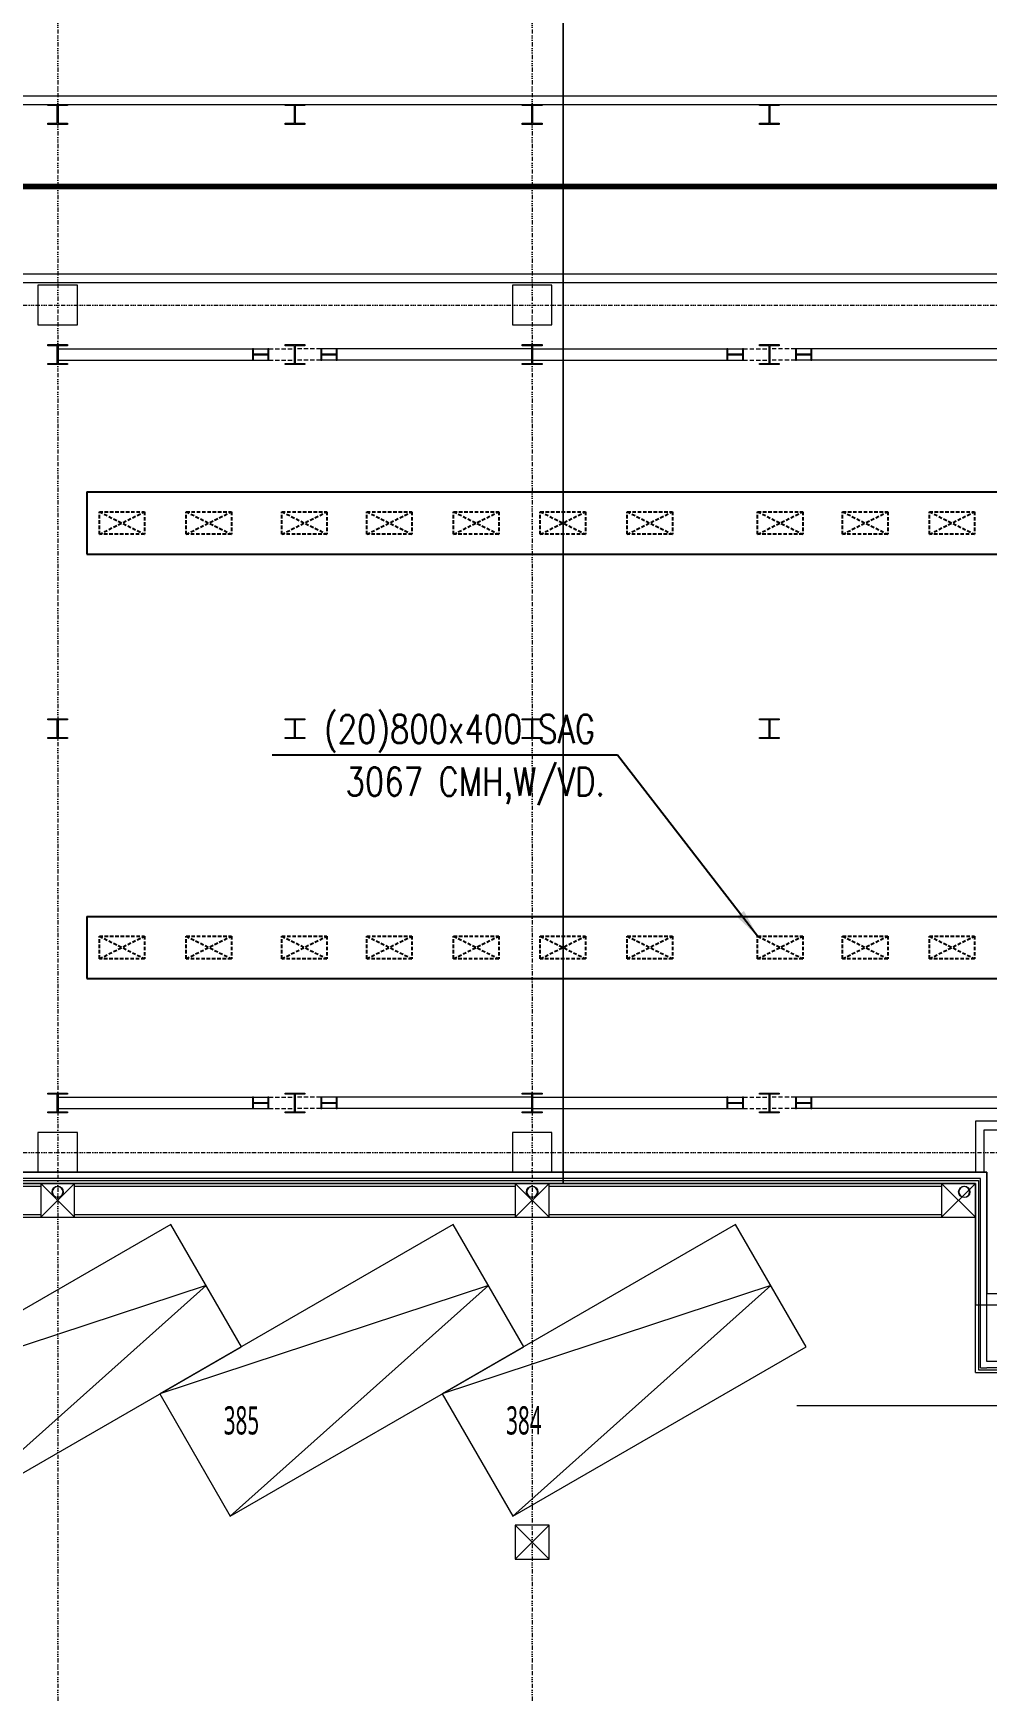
# Model space of a CAD drawing. Extents: x -76427 to 292734, y -42117 to 131250.
# Drawn here: x 109966 to 126850, y -9534 to 19815 of the extents above; entities that cross this region are included whole.
import ezdxf
from ezdxf.enums import TextEntityAlignment as Align

# ---------------------------------------------------------------- set-up
doc = ezdxf.new("R2010")
doc.units = 0
doc.header["$LTSCALE"] = 250
for name, pattern in [('H12PL1$0$JJP_三點線', [0.9, 0.3, -0.15, 0, -0.15, 0, -0.15, 0, -0.15]), ('H12PL1$0$JJP_虛線(退縮線、投影線、地下室範圍、非屬本工程、圖面分區)', [0.45, 0.3, -0.15]), ('XFM2D05-200k$0$HIDDEN', [0.375, 0.25, -0.125])]:
    doc.linetypes.add(name, pattern=pattern)
for name, color, linetype in [('H12PL1$0$A-OBJE-MEP', 252, 'Continuous'), ('H12PL1$0$A-WALL-EX', 252, 'Continuous'), ('H12PL1$0$A-WALL-IN.200K', 252, 'Continuous'), ('H12PL1$0$L10_14_DRAN', 252, 'Continuous'), ('H12PL1$0$L10_14_KABE1', 252, 'Continuous'), ('H12PL1$0$L10_14_PKG', 252, 'Continuous'), ('H12PL1$0$L10_14_PKG-NN', 252, 'Continuous'), ('H12PL1$0$L10_14_SITE', 252, 'Continuous'), ('H12PL1$0$L10_14_SUGATA3', 252, 'Continuous'), ('H12PL1$0$S-BEAM-SHOW.200K', 252, 'Continuous'), ('H12PL1$0$S-COL', 252, 'Continuous'), ('H12PL1$0$S-COL.200K', 252, 'Continuous'), ('H12PL1$0$S-FNDN', 252, 'Continuous'), ('H12PL1$0$S-GRID', 252, 'Continuous'), ('H12PL1$0$S-SLAB-SHOW.200K', 252, 'Continuous'), ('XFM2D05-200k$0$M-DUCT-DIFFUSER', 2, 'Continuous'), ('XFM2D05-200k$0$M-DUCT-TEXT', 4, 'Continuous'), ('XFM2D05-200k$0$M-HVAC-DUCT', 100, 'Continuous'), ('XFM2D05-200k$0$M-MAU-DUCT', 150, 'Continuous'), ('XFM2D05-200k$0$M-PIPE-TEXT-ARROR', 91, 'Continuous')]:
    doc.layers.add(name, color=color, linetype=linetype)
doc.styles.add('H12PL1$0$Standard', font='', dxfattribs={"width": 0.8})
doc.styles.add('XFM2D05-200k$0$AA-TXT', font='simplex.shx', dxfattribs={"bigfont": 'china.shx'})
doc.styles.get('H12PL1$0$Standard').set_extended_font_data('Microsoft JhengHei')
doc.dimstyles.new('XFM2D05-200k$0$adim-200', dxfattribs={"dimscale": 200, "dimtxt": 0.3, "dimasz": 2.5, "dimexe": 0.1, "dimexo": 0.5, "dimgap": 0.15, "dimtad": 0, "dimdec": 4, "dimzin": 3, "dimdsep": 46, "dimtxsty": 'XFM2D05-200k$0$AA-TXT', "dimcen": 2.5, "dimclrd": 256, "dimclre": 256, "dimclrt": 256, "dimadec": 0, "dimazin": 0, "dimtfac": 1, "dimtdec": 4, "dimtmove": 0, "dimatfit": 3, "dimfxl": 1, "dimtolj": 1, "dimtzin": 0, "dimarcsym": 0})

# ---------------------------------------------------------------- blocks, each defined once
blk = doc.blocks.new('H12PL1')
at = {"layer": 'H12PL1$0$A-OBJE-MEP', "lineweight": 0, "flags": 128}
for points in [[(110495, -700, 1), (110305, -700, 1)], [(118895, -700, 1), (118705, -700, 1)], [(126545, -700, 1), (126355, -700, 1)]]:
    blk.add_lwpolyline(points, format="xyb", close=True, dxfattribs=at)
at = {"layer": 'H12PL1$0$A-OBJE-MEP', "lineweight": 0}
for centre in [(110400, -700), (118800, -700), (126450, -700)]:
    blk.add_circle(centre, 100, dxfattribs=at)
at = {"layer": 'H12PL1$0$A-WALL-EX', "lineweight": 0}
for p, q in [((126700, -465), (77050, -465)), ((126735, -465), (126700, -465)), ((126735, -465), (126700, -465)), ((126735, -500), (126735, -465)), ((126735, -3815), (126735, -500)), ((126735, -3815), (126850, -3815)), ((126735, -3815), (126850, -3815)), ((127050, -3815), (126850, -3815))]:
    blk.add_line(p, q, dxfattribs=at)
at = {"layer": 'H12PL1$0$A-WALL-EX', "lineweight": 0, "flags": 128}
for points in [[(126735, -350), (77050, -350)], [(77050, -500), (126700, -500)], [(77050, -500), (126700, -500)], [(77050, -500), (126700, -500)], [(77050, -500), (126700, -500)], [(77050, -500), (126700, -500)], [(77050, -500), (126700, -500)], [(77050, -500), (126700, -500)], [(77050, -500), (126700, -500)], [(126700, -500), (126700, -3850)], [(126850, -350), (126735, -350)], [(126850, -3700), (126850, -350)], [(127050, -3700), (126850, -3700)], [(126700, -3850), (126735, -3850)], [(126735, -3850), (127165, -3850)]]:
    blk.add_lwpolyline(points, dxfattribs=at)
at = {"layer": 'H12PL1$0$A-WALL-IN.200K', "lineweight": 0, "flags": 128}
for points in [[(243150, 18700), (39500, 18700)], [(106375, 18550), (110225, 18550)], [(110575, 18550), (114425, 18550)], [(114775, 18550), (118625, 18550)], [(118975, 18550), (122825, 18550)], [(123175, 18550), (127025, 18550)], [(167450, 15550), (42650, 15550)], [(102550, 15400), (167450, 15400)], [(126650, 550), (126650, 400)], [(151750, 550), (126650, 550)], [(126650, 400), (126650, -350)], [(126800, -350), (126800, 400)], [(126800, 400), (151600, 400)], [(126800, -350), (126650, -350)]]:
    blk.add_lwpolyline(points, dxfattribs=at)
at = {"layer": 'H12PL1$0$L10_14_DRAN', "lineweight": 0}
for centre in [(110400, -700), (118800, -700), (126450, -700)]:
    blk.add_circle(centre, 100, dxfattribs=at)
at = {"layer": 'H12PL1$0$L10_14_KABE1', "lineweight": 0}
for p, q in [((126650, -550), (77100, -550)), ((126650, -3900), (126650, -550)), ((126650, -3900), (127250, -3900))]:
    blk.add_line(p, q, dxfattribs=at)
at = {"layer": 'H12PL1$0$L10_14_PKG', "lineweight": 0, "flags": 128}
for points in [[(108456.49, -6441.61), (113652.64, -3441.61), (112402.64, -1276.55), (107206.49, -4276.55)], [(113456.49, -6441.61), (118652.64, -3441.61), (117402.64, -1276.55), (112206.49, -4276.55)], [(118456.49, -6441.61), (123652.64, -3441.61), (122402.64, -1276.55), (117206.49, -4276.55)]]:
    blk.add_lwpolyline(points, close=True, dxfattribs=at)
for points in [[(108456.49, -6441.61), (113027.64, -2359.08), (107206.49, -4276.55)], [(113456.49, -6441.61), (118027.64, -2359.08), (112206.49, -4276.55)], [(118456.49, -6441.61), (123027.64, -2359.08), (117206.49, -4276.55)]]:
    blk.add_lwpolyline(points, dxfattribs=at)
at = {"layer": 'H12PL1$0$L10_14_SITE', "lineweight": 0}
blk.add_line((152524.63, -4485), (123488.96, -4485), dxfattribs=at)
at = {"layer": 'H12PL1$0$L10_14_SUGATA3', "lineweight": 0}
for p, q in [((110100, -1150), (110700, -550)), ((110100, -550), (110700, -1150)), ((118500, -1150), (119100, -550)), ((118500, -550), (119100, -1150)), ((126050, -1150), (126650, -550)), ((126050, -550), (126650, -1150)), ((102300, -600), (110100, -600)), ((110700, -600), (118500, -600)), ((119100, -600), (126050, -600)), ((77700, -1150), (126050, -1150)), ((102300, -1100), (110100, -1100)), ((110700, -1100), (118500, -1100)), ((119100, -1100), (126050, -1100)), ((118500, -6600), (119100, -7200)), ((118500, -7200), (119100, -6600))]:
    blk.add_line(p, q, dxfattribs=at)
at = {"layer": 'H12PL1$0$L10_14_SUGATA3', "lineweight": 0, "flags": 128}
for points in [[(110100, -1150), (110700, -1150), (110700, -550), (110100, -550)], [(118500, -1150), (119100, -1150), (119100, -550), (118500, -550)], [(126050, -1150), (126650, -1150), (126650, -550), (126050, -550)], [(118500, -7200), (119100, -7200), (119100, -6600), (118500, -6600)]]:
    blk.add_lwpolyline(points, close=True, dxfattribs=at)
at = {"layer": 'H12PL1$0$S-BEAM-SHOW.200K', "lineweight": 0}
for p, q in [((110400, 14225), (114140.01, 14225)), ((110400, 14025), (110400, 14225)), ((113866.83, 14225), (113849.39, 14225)), ((113849.39, 14225), (113849.39, 14025)), ((113866.83, 14135), (113866.83, 14225)), ((113869.38, 14130.76), (113866.83, 14135)), ((113866.83, 14115), (113869.38, 14119.24)), ((113866.83, 14025), (113866.83, 14115)), ((113875.55, 14129), (113869.38, 14130.76)), ((113869.38, 14119.24), (113875.55, 14121)), ((114113.85, 14129), (113875.55, 14129)), ((113875.55, 14121), (114113.85, 14121)), ((114120.02, 14130.76), (114113.85, 14129)), ((114113.85, 14121), (114120.02, 14119.24)), ((114122.57, 14135), (114120.02, 14130.76)), ((114120.02, 14119.24), (114122.57, 14115)), ((114140.01, 14225), (114122.57, 14225)), ((114122.57, 14225), (114122.57, 14135)), ((114122.57, 14115), (114122.57, 14025)), ((114140.01, 14025), (114140.01, 14225)), ((118800, 14225), (115059.99, 14225)), ((115077.43, 14225), (115059.99, 14225)), ((115059.99, 14225), (115059.99, 14025)), ((115077.43, 14135), (115077.43, 14225)), ((115079.98, 14130.76), (115077.43, 14135)), ((115077.43, 14115), (115079.98, 14119.24)), ((115077.43, 14025), (115077.43, 14115)), ((115086.15, 14129), (115079.98, 14130.76)), ((115079.98, 14119.24), (115086.15, 14121)), ((115324.45, 14129), (115086.15, 14129)), ((115086.15, 14121), (115324.45, 14121)), ((115330.62, 14130.76), (115324.45, 14129)), ((115324.45, 14121), (115330.62, 14119.24)), ((115333.17, 14135), (115330.62, 14130.76)), ((115330.62, 14119.24), (115333.17, 14115)), ((115350.61, 14225), (115333.17, 14225)), ((115333.17, 14225), (115333.17, 14135)), ((115333.17, 14115), (115333.17, 14025)), ((115350.61, 14025), (115350.61, 14225)), ((118800, 14225), (122540.01, 14225)), ((122266.83, 14225), (122249.39, 14225)), ((122249.39, 14225), (122249.39, 14025)), ((122266.83, 14135), (122266.83, 14225)), ((122269.38, 14130.76), (122266.83, 14135)), ((122266.83, 14115), (122269.38, 14119.24)), ((122266.83, 14025), (122266.83, 14115)), ((122275.55, 14129), (122269.38, 14130.76)), ((122269.38, 14119.24), (122275.55, 14121)), ((122513.85, 14129), (122275.55, 14129)), ((122275.55, 14121), (122513.85, 14121)), ((122520.02, 14130.76), (122513.85, 14129)), ((122513.85, 14121), (122520.02, 14119.24)), ((122522.57, 14135), (122520.02, 14130.76)), ((122520.02, 14119.24), (122522.57, 14115)), ((122540.01, 14225), (122522.57, 14225)), ((122522.57, 14225), (122522.57, 14135)), ((122522.57, 14115), (122522.57, 14025)), ((122540.01, 14025), (122540.01, 14225)), ((127200, 14225), (123459.99, 14225)), ((123477.43, 14225), (123459.99, 14225)), ((123459.99, 14225), (123459.99, 14025)), ((123477.43, 14135), (123477.43, 14225)), ((123479.98, 14130.76), (123477.43, 14135)), ((123477.43, 14115), (123479.98, 14119.24)), ((123477.43, 14025), (123477.43, 14115)), ((123486.15, 14129), (123479.98, 14130.76)), ((123479.98, 14119.24), (123486.15, 14121)), ((123724.45, 14129), (123486.15, 14129)), ((123486.15, 14121), (123724.45, 14121)), ((123730.62, 14130.76), (123724.45, 14129)), ((123724.45, 14121), (123730.62, 14119.24)), ((123733.17, 14135), (123730.62, 14130.76)), ((123730.62, 14119.24), (123733.17, 14115)), ((123750.61, 14225), (123733.17, 14225)), ((123733.17, 14225), (123733.17, 14135)), ((123733.17, 14115), (123733.17, 14025)), ((123750.61, 14025), (123750.61, 14225)), ((110400, 14025), (114140.01, 14025)), ((113849.39, 14025), (113866.83, 14025)), ((114122.57, 14025), (114140.01, 14025)), ((118800, 14025), (115059.99, 14025)), ((115059.99, 14025), (115077.43, 14025)), ((115333.17, 14025), (115350.61, 14025)), ((118800, 14025), (122540.01, 14025)), ((122249.39, 14025), (122266.83, 14025)), ((122522.57, 14025), (122540.01, 14025)), ((127200, 14025), (123459.99, 14025)), ((123459.99, 14025), (123477.43, 14025)), ((123733.17, 14025), (123750.61, 14025)), ((110400, 975), (114140.01, 975)), ((110400, 775), (110400, 975)), ((113866.83, 975), (113849.39, 975)), ((113849.39, 975), (113849.39, 775)), ((113866.83, 885), (113866.83, 975)), ((113869.38, 880.76), (113866.83, 885)), ((113875.55, 879), (113869.38, 880.76)), ((114120.02, 880.76), (114113.85, 879)), ((114122.57, 885), (114120.02, 880.76)), ((114140.01, 975), (114122.57, 975)), ((114122.57, 975), (114122.57, 885)), ((114140.01, 775), (114140.01, 975)), ((118800, 975), (115059.99, 975)), ((115077.43, 975), (115059.99, 975)), ((115059.99, 975), (115059.99, 775)), ((115077.43, 885), (115077.43, 975)), ((115079.98, 880.76), (115077.43, 885)), ((115086.15, 879), (115079.98, 880.76)), ((115330.62, 880.76), (115324.45, 879)), ((115333.17, 885), (115330.62, 880.76)), ((115350.61, 975), (115333.17, 975)), ((115333.17, 975), (115333.17, 885)), ((115350.61, 775), (115350.61, 975)), ((118800, 975), (122540.01, 975)), ((122266.83, 975), (122249.39, 975)), ((122249.39, 975), (122249.39, 775)), ((122266.83, 885), (122266.83, 975)), ((122269.38, 880.76), (122266.83, 885)), ((122275.55, 879), (122269.38, 880.76)), ((122520.02, 880.76), (122513.85, 879)), ((122522.57, 885), (122520.02, 880.76)), ((122540.01, 975), (122522.57, 975)), ((122522.57, 975), (122522.57, 885)), ((122540.01, 775), (122540.01, 975)), ((127200, 975), (123459.99, 975)), ((123477.43, 975), (123459.99, 975)), ((123459.99, 975), (123459.99, 775)), ((123477.43, 885), (123477.43, 975)), ((123479.98, 880.76), (123477.43, 885)), ((123486.15, 879), (123479.98, 880.76)), ((123730.62, 880.76), (123724.45, 879)), ((123733.17, 885), (123730.62, 880.76)), ((123750.61, 975), (123733.17, 975)), ((123733.17, 975), (123733.17, 885)), ((123750.61, 775), (123750.61, 975)), ((110400, 775), (114140.01, 775)), ((113849.39, 775), (113866.83, 775)), ((113866.83, 865), (113869.38, 869.24)), ((113866.83, 775), (113866.83, 865)), ((113869.38, 869.24), (113875.55, 871)), ((114113.85, 879), (113875.55, 879)), ((113875.55, 871), (114113.85, 871)), ((114113.85, 871), (114120.02, 869.24)), ((114120.02, 869.24), (114122.57, 865)), ((114122.57, 865), (114122.57, 775)), ((114122.57, 775), (114140.01, 775)), ((118800, 775), (115059.99, 775)), ((115059.99, 775), (115077.43, 775)), ((115077.43, 865), (115079.98, 869.24)), ((115077.43, 775), (115077.43, 865)), ((115079.98, 869.24), (115086.15, 871)), ((115324.45, 879), (115086.15, 879)), ((115086.15, 871), (115324.45, 871)), ((115324.45, 871), (115330.62, 869.24)), ((115330.62, 869.24), (115333.17, 865)), ((115333.17, 865), (115333.17, 775)), ((115333.17, 775), (115350.61, 775)), ((118800, 775), (122540.01, 775)), ((122249.39, 775), (122266.83, 775)), ((122266.83, 865), (122269.38, 869.24)), ((122266.83, 775), (122266.83, 865)), ((122269.38, 869.24), (122275.55, 871)), ((122513.85, 879), (122275.55, 879)), ((122275.55, 871), (122513.85, 871)), ((122513.85, 871), (122520.02, 869.24)), ((122520.02, 869.24), (122522.57, 865)), ((122522.57, 865), (122522.57, 775)), ((122522.57, 775), (122540.01, 775)), ((127200, 775), (123459.99, 775)), ((123459.99, 775), (123477.43, 775)), ((123477.43, 865), (123479.98, 869.24)), ((123477.43, 775), (123477.43, 865)), ((123479.98, 869.24), (123486.15, 871)), ((123724.45, 879), (123486.15, 879)), ((123486.15, 871), (123724.45, 871)), ((123724.45, 871), (123730.62, 869.24)), ((123730.62, 869.24), (123733.17, 865)), ((123733.17, 865), (123733.17, 775)), ((123733.17, 775), (123750.61, 775))]:
    blk.add_line(p, q, dxfattribs=at)
at = {"layer": 'H12PL1$0$S-BEAM-SHOW.200K', "linetype": 'H12PL1$0$JJP_虛線(退縮線、投影線、地下室範圍、非屬本工程、圖面分區)', "lineweight": 0}
for p, q in [((114140.01, 14225), (114600, 14225)), ((115059.99, 14225), (114600, 14225)), ((122540.01, 14225), (123000, 14225)), ((123459.99, 14225), (123000, 14225)), ((114140.01, 14025), (114600, 14025)), ((115059.99, 14025), (114600, 14025)), ((122540.01, 14025), (123000, 14025)), ((123459.99, 14025), (123000, 14025)), ((114140.01, 975), (114600, 975)), ((115059.99, 975), (114600, 975)), ((122540.01, 975), (123000, 975)), ((123459.99, 975), (123000, 975)), ((114140.01, 775), (114600, 775)), ((115059.99, 775), (114600, 775)), ((122540.01, 775), (123000, 775)), ((123459.99, 775), (123000, 775))]:
    blk.add_line(p, q, dxfattribs=at)
at = {"layer": 'H12PL1$0$S-COL', "lineweight": 0, "flags": 128}
for points in [[(110050, 14650), (110750, 14650), (110750, 15350), (110050, 15350)], [(118450, 14650), (119150, 14650), (119150, 15350), (118450, 15350)]]:
    blk.add_lwpolyline(points, close=True, dxfattribs=at)
for points in [[(110750, -350), (110750, 350), (110050, 350), (110050, -350)], [(119150, -350), (119150, 350), (118450, 350), (118450, -350)]]:
    blk.add_lwpolyline(points, dxfattribs=at)
at = {"layer": 'H12PL1$0$S-COL.200K', "lineweight": 0, "flags": 128}
for points in [[(110575, 18550), (110575, 18531), (110413, 18531, 0.41421356), (110406, 18524), (110406, 18226, 0.41421356), (110413, 18219), (110575, 18219), (110575, 18200), (110225, 18200), (110225, 18219), (110387, 18219, 0.41421356), (110394, 18226), (110394, 18524, 0.41421356), (110387, 18531), (110225, 18531), (110225, 18550)], [(114775, 18550), (114775, 18531), (114613, 18531, 0.41421356), (114606, 18524), (114606, 18226, 0.41421356), (114613, 18219), (114775, 18219), (114775, 18200), (114425, 18200), (114425, 18219), (114587, 18219, 0.41421356), (114594, 18226), (114594, 18524, 0.41421356), (114587, 18531), (114425, 18531), (114425, 18550)], [(118975, 18550), (118975, 18531), (118813, 18531, 0.41421356), (118806, 18524), (118806, 18226, 0.41421356), (118813, 18219), (118975, 18219), (118975, 18200), (118625, 18200), (118625, 18219), (118787, 18219, 0.41421356), (118794, 18226), (118794, 18524, 0.41421356), (118787, 18531), (118625, 18531), (118625, 18550)], [(123175, 18550), (123175, 18531), (123013, 18531, 0.41421356), (123006, 18524), (123006, 18226, 0.41421356), (123013, 18219), (123175, 18219), (123175, 18200), (122825, 18200), (122825, 18219), (122987, 18219, 0.41421356), (122994, 18226), (122994, 18524, 0.41421356), (122987, 18531), (122825, 18531), (122825, 18550)], [(110575, 14300), (110575, 14281), (110413, 14281, 0.41421356), (110406, 14274), (110406, 13976, 0.41421356), (110413, 13969), (110575, 13969), (110575, 13950), (110225, 13950), (110225, 13969), (110387, 13969, 0.41421356), (110394, 13976), (110394, 14274, 0.41421356), (110387, 14281), (110225, 14281), (110225, 14300)], [(114775, 14300), (114775, 14281), (114613, 14281, 0.41421356), (114606, 14274), (114606, 13976, 0.41421356), (114613, 13969), (114775, 13969), (114775, 13950), (114425, 13950), (114425, 13969), (114587, 13969, 0.41421356), (114594, 13976), (114594, 14274, 0.41421356), (114587, 14281), (114425, 14281), (114425, 14300)], [(118975, 14300), (118975, 14281), (118813, 14281, 0.41421356), (118806, 14274), (118806, 13976, 0.41421356), (118813, 13969), (118975, 13969), (118975, 13950), (118625, 13950), (118625, 13969), (118787, 13969, 0.41421356), (118794, 13976), (118794, 14274, 0.41421356), (118787, 14281), (118625, 14281), (118625, 14300)], [(123175, 14300), (123175, 14281), (123013, 14281, 0.41421356), (123006, 14274), (123006, 13976, 0.41421356), (123013, 13969), (123175, 13969), (123175, 13950), (122825, 13950), (122825, 13969), (122987, 13969, 0.41421356), (122994, 13976), (122994, 14274, 0.41421356), (122987, 14281), (122825, 14281), (122825, 14300)], [(110575, 7675), (110575, 7656), (110413, 7656, 0.41421356), (110406, 7649), (110406, 7351, 0.41421356), (110413, 7344), (110575, 7344), (110575, 7325), (110225, 7325), (110225, 7344), (110387, 7344, 0.41421356), (110394, 7351), (110394, 7649, 0.41421356), (110387, 7656), (110225, 7656), (110225, 7675)], [(114775, 7675), (114775, 7656), (114613, 7656, 0.41421356), (114606, 7649), (114606, 7351, 0.41421356), (114613, 7344), (114775, 7344), (114775, 7325), (114425, 7325), (114425, 7344), (114587, 7344, 0.41421356), (114594, 7351), (114594, 7649, 0.41421356), (114587, 7656), (114425, 7656), (114425, 7675)], [(118975, 7675), (118975, 7656), (118813, 7656, 0.41421356), (118806, 7649), (118806, 7351, 0.41421356), (118813, 7344), (118975, 7344), (118975, 7325), (118625, 7325), (118625, 7344), (118787, 7344, 0.41421356), (118794, 7351), (118794, 7649, 0.41421356), (118787, 7656), (118625, 7656), (118625, 7675)], [(123175, 7675), (123175, 7656), (123013, 7656, 0.41421356), (123006, 7649), (123006, 7351, 0.41421356), (123013, 7344), (123175, 7344), (123175, 7325), (122825, 7325), (122825, 7344), (122987, 7344, 0.41421356), (122994, 7351), (122994, 7649, 0.41421356), (122987, 7656), (122825, 7656), (122825, 7675)], [(110575, 1050), (110575, 1031), (110413, 1031, 0.41421356), (110406, 1024), (110406, 726, 0.41421356), (110413, 719), (110575, 719), (110575, 700), (110225, 700), (110225, 719), (110387, 719, 0.41421356), (110394, 726), (110394, 1024, 0.41421356), (110387, 1031), (110225, 1031), (110225, 1050)], [(114775, 1050), (114775, 1031), (114613, 1031, 0.41421356), (114606, 1024), (114606, 726, 0.41421356), (114613, 719), (114775, 719), (114775, 700), (114425, 700), (114425, 719), (114587, 719, 0.41421356), (114594, 726), (114594, 1024, 0.41421356), (114587, 1031), (114425, 1031), (114425, 1050)], [(118975, 1050), (118975, 1031), (118813, 1031, 0.41421356), (118806, 1024), (118806, 726, 0.41421356), (118813, 719), (118975, 719), (118975, 700), (118625, 700), (118625, 719), (118787, 719, 0.41421356), (118794, 726), (118794, 1024, 0.41421356), (118787, 1031), (118625, 1031), (118625, 1050)], [(123175, 1050), (123175, 1031), (123013, 1031, 0.41421356), (123006, 1024), (123006, 726, 0.41421356), (123013, 719), (123175, 719), (123175, 700), (122825, 700), (122825, 719), (122987, 719, 0.41421356), (122994, 726), (122994, 1024, 0.41421356), (122987, 1031), (122825, 1031), (122825, 1050)]]:
    blk.add_lwpolyline(points, format="xyb", close=True, dxfattribs=at)
at = {"layer": 'H12PL1$0$S-FNDN', "lineweight": 0, "flags": 128}
for points in [[(119350, 90550), (43500, 90550), (43500, 74700), (93300, 74700), (93300, -550), (119350, -550), (119350, 45300), (110700, 45300), (110700, 50030), (119350, 50030)], [(110700, 45300), (119350, 45300), (119350, -550), (126650, -550), (126650, -2700), (151750, -2700), (151750, -550), (159050, -550), (159050, 45300), (166725, 45300), (166725, 50030), (159050, 50030), (159050, 90550), (119350, 90550), (119350, 50030), (110700, 50030)]]:
    blk.add_lwpolyline(points, close=True, dxfattribs=at)
at = {"layer": 'H12PL1$0$S-GRID', "linetype": 'H12PL1$0$JJP_三點線', "lineweight": 0}
for p, q in [((110400, 128250), (110400, -28000)), ((118800, 128250), (118800, -28000)), ((-29000, 15000), (289600, 15000)), ((-29000, 0), (289600, 0))]:
    blk.add_line(p, q, dxfattribs=at)
at = {"layer": 'H12PL1$0$S-SLAB-SHOW.200K', "lineweight": 0, "flags": 128}
blk.add_lwpolyline([(97475, 18700), (97475, 15550), (93300, 15550), (93300, -350), (126850, -350), (126850, -2500), (151550, -2500), (151550, -350), (167450, -350), (167450, 15550), (164000, 15550), (164000, 18700)], close=True, dxfattribs=at)
at = {"layer": 'H12PL1$0$L10_14_PKG-NN', "linetype": 'Continuous', "lineweight": 0, "char_height": 500, "attachment_point": 4, "style": 'H12PL1$0$Standard'}
for s, insert in [('\\A1;{\\W0.56;385}', (113340.31, -4748.56)), ('\\A1;{\\W0.56;384}', (118340.31, -4748.56))]:
    blk.add_mtext(s, dxfattribs=dict(at, insert=insert))
blk = doc.blocks.new('XFM2D05-200k')
at = {"layer": 'XFM2D05-200k$0$M-DUCT-DIFFUSER', "linetype": 'XFM2D05-200k$0$HIDDEN'}
for p, q in [((111138, 11342), (111938, 10942)), ((111138, 10942), (111938, 11342)), ((112675, 11342), (113475, 10942)), ((112675, 10942), (113475, 11342)), ((114368, 11342), (115168, 10942)), ((114368, 10942), (115168, 11342)), ((115872, 11342), (116672, 10942)), ((115872, 10942), (116672, 11342)), ((117409, 11342), (118209, 10942)), ((117409, 10942), (118209, 11342)), ((118945, 11342), (119745, 10942)), ((118945, 10942), (119745, 11342)), ((120482, 11342), (121282, 10942)), ((120482, 10942), (121282, 11342)), ((122792, 11342), (123592, 10942)), ((122792, 10942), (123592, 11342)), ((124295, 11342), (125095, 10942)), ((124295, 10942), (125095, 11342)), ((125832, 11342), (126632, 10942)), ((125832, 10942), (126632, 11342)), ((111138, 3828), (111938, 3428)), ((111138, 3428), (111938, 3828)), ((112675, 3828), (113475, 3428)), ((112675, 3428), (113475, 3828)), ((114368, 3828), (115168, 3428)), ((114368, 3428), (115168, 3828)), ((115872, 3828), (116672, 3428)), ((115872, 3428), (116672, 3828)), ((117409, 3828), (118209, 3428)), ((117409, 3428), (118209, 3828)), ((118945, 3828), (119745, 3428)), ((118945, 3428), (119745, 3828)), ((120482, 3828), (121282, 3428)), ((120482, 3428), (121282, 3828)), ((122792, 3828), (123592, 3428)), ((122792, 3428), (123592, 3828)), ((124295, 3828), (125095, 3428)), ((124295, 3428), (125095, 3828)), ((125832, 3828), (126632, 3428)), ((125832, 3428), (126632, 3828))]:
    blk.add_line(p, q, dxfattribs=at)
for points in [[(111138, 11342), (111938, 11342), (111938, 10942), (111138, 10942)], [(112675, 11342), (113475, 11342), (113475, 10942), (112675, 10942)], [(114368, 11342), (115168, 11342), (115168, 10942), (114368, 10942)], [(115872, 11342), (116672, 11342), (116672, 10942), (115872, 10942)], [(117409, 11342), (118209, 11342), (118209, 10942), (117409, 10942)], [(118945, 11342), (119745, 11342), (119745, 10942), (118945, 10942)], [(120482, 11342), (121282, 11342), (121282, 10942), (120482, 10942)], [(122792, 11342), (123592, 11342), (123592, 10942), (122792, 10942)], [(124295, 11342), (125095, 11342), (125095, 10942), (124295, 10942)], [(125832, 11342), (126632, 11342), (126632, 10942), (125832, 10942)], [(111138, 3828), (111938, 3828), (111938, 3428), (111138, 3428)], [(112675, 3828), (113475, 3828), (113475, 3428), (112675, 3428)], [(114368, 3828), (115168, 3828), (115168, 3428), (114368, 3428)], [(115872, 3828), (116672, 3828), (116672, 3428), (115872, 3428)], [(117409, 3828), (118209, 3828), (118209, 3428), (117409, 3428)], [(118945, 3828), (119745, 3828), (119745, 3428), (118945, 3428)], [(120482, 3828), (121282, 3828), (121282, 3428), (120482, 3428)], [(122792, 3828), (123592, 3828), (123592, 3428), (122792, 3428)], [(124295, 3828), (125095, 3828), (125095, 3428), (124295, 3428)], [(125832, 3828), (126632, 3828), (126632, 3428), (125832, 3428)]]:
    blk.add_lwpolyline(points, close=True, dxfattribs=at)
at = {"layer": 'XFM2D05-200k$0$M-HVAC-DUCT', "ltscale": 3}
for p, q in [((110918, 11692), (129559, 11692)), ((110918, 11692), (110918, 10592)), ((110918, 10592), (129559, 10592)), ((110918, 4178), (129559, 4178)), ((110918, 4178), (110918, 3078)), ((110918, 3078), (129559, 3078))]:
    blk.add_line(p, q, dxfattribs=at)
at = {"layer": 'XFM2D05-200k$0$M-MAU-DUCT', "ltscale": 3, "const_width": 100}
blk.add_lwpolyline([(169537, 17100), (41450, 17100)], dxfattribs=at)
at = {"layer": 'XFM2D05-200k$0$M-DUCT-TEXT', "style": 'XFM2D05-200k$0$AA-TXT', "width": 0.8}
for s, p in [('(20)800x400 SAG', (119916, 7497)), ('3067 CMH,W/VD.', (120090, 6564))]:
    blk.add_text(s, height=500, dxfattribs=at).set_placement(p, align=Align.MIDDLE_RIGHT)
at = {"layer": 'XFM2D05-200k$0$M-PIPE-TEXT-ARROR'}
blk.add_leader([(122792, 3828), (120310, 7030), (114196, 7030)], dimstyle='XFM2D05-200k$0$adim-200', dxfattribs=at)

msp = doc.modelspace()

# ---------------------------------------------------------------- block references
msp.add_blockref('H12PL1', (0, 0))

# ---------------------------------------------------------------- next in the draw order: block references
msp.add_blockref('XFM2D05-200k', (0, 0))

doc.saveas('drawing.dxf')
